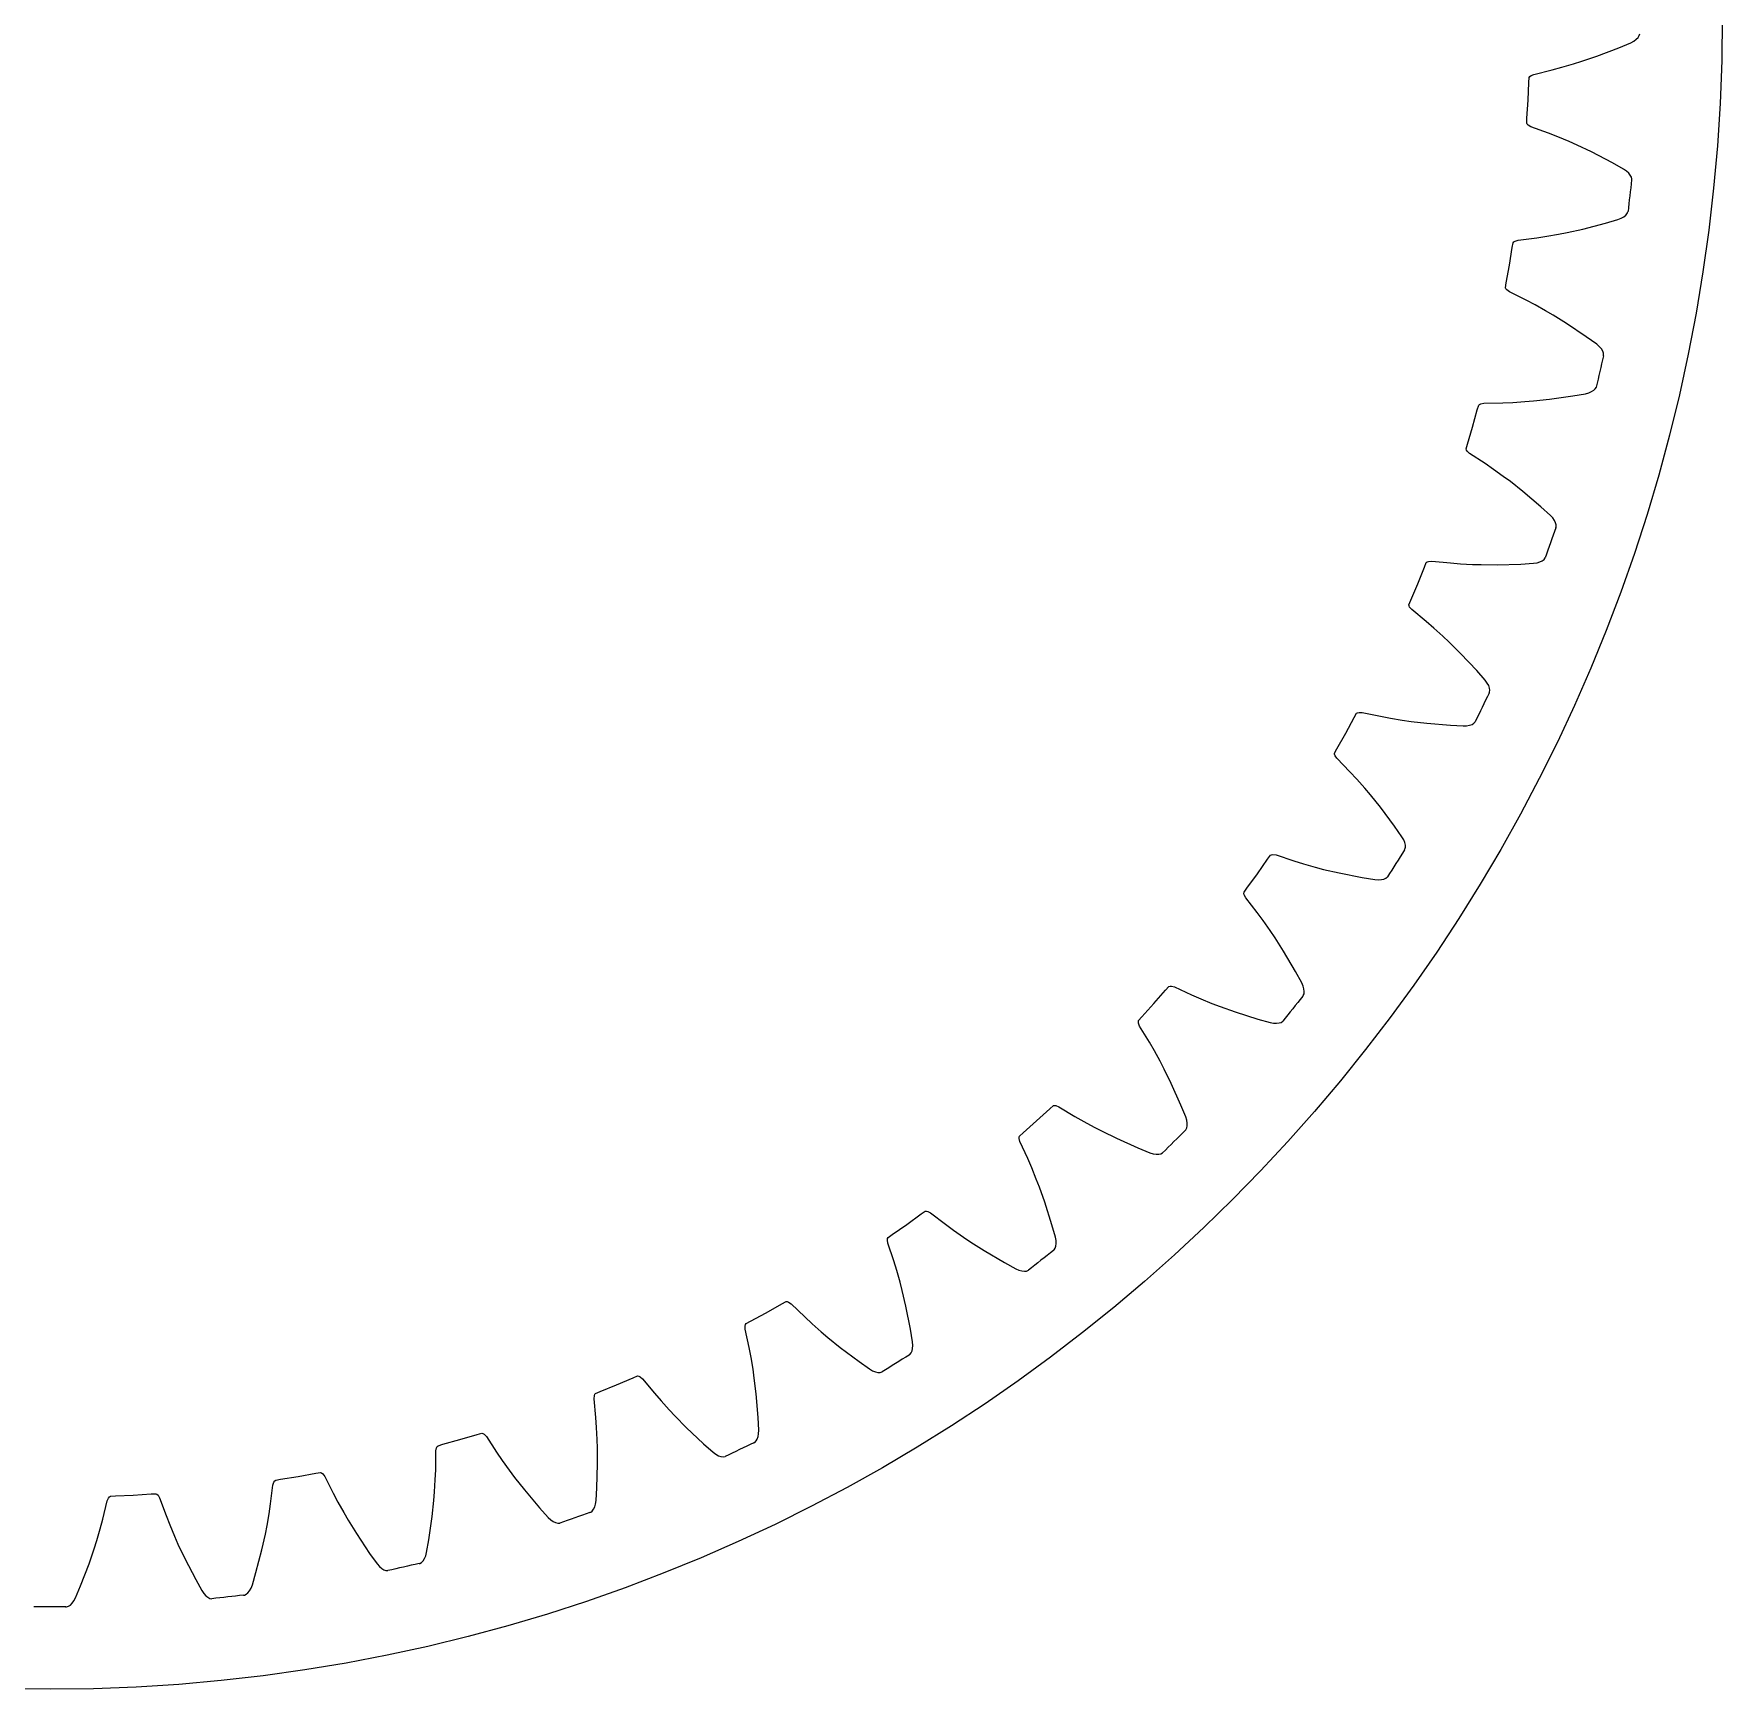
# Model space of a CAD drawing. Extents: x -30.5 to 30.5, y -30.5 to 30.5.
# Drawn here: x -0.3 to 30.5, y -30.5 to -0.3 of the extents above; entities that cross this region are included whole.
import ezdxf

# ---------------------------------------------------------------- set-up
doc = ezdxf.new("R2010")
doc.units = 0

msp = doc.modelspace()

# ---------------------------------------------------------------- linework, layer by layer
msp.add_circle((0, 0), 30.5)
msp.add_circle((0, 0), 30.5)
at = {"layer": 'layer0'}
for p, q in [((28.986, -0.334), (28.997, -0.3)), ((28.212, -0.708), (28.615, -0.554)), ((28.615, -0.554), (28.831, -0.463)), ((28.831, -0.463), (28.886, -0.432)), ((28.886, -0.432), (28.931, -0.401)), ((28.931, -0.401), (28.964, -0.368)), ((28.964, -0.368), (28.986, -0.334)), ((27.396, -0.96), (27.574, -0.912)), ((27.574, -0.912), (27.784, -0.85)), ((27.784, -0.85), (27.938, -0.802)), ((27.938, -0.802), (28.212, -0.708)), ((26.957, -1.514), (26.972, -1.189)), ((26.972, -1.189), (26.979, -1.099)), ((26.979, -1.099), (26.99, -1.082)), ((26.99, -1.082), (27.012, -1.064)), ((27.012, -1.064), (27.064, -1.041)), ((27.064, -1.041), (27.396, -0.96)), ((26.936, -1.839), (26.957, -1.514)), ((26.957, -1.514), (26.957, -1.514)), ((26.933, -1.929), (26.936, -1.839)), ((26.942, -1.947), (26.933, -1.929)), ((26.961, -1.967), (26.942, -1.947)), ((27.01, -1.996), (26.961, -1.967)), ((27.331, -2.114), (27.01, -1.996)), ((27.503, -2.181), (27.331, -2.114)), ((27.705, -2.266), (27.503, -2.181)), ((27.852, -2.331), (27.705, -2.266)), ((28.114, -2.455), (27.852, -2.331)), ((28.497, -2.654), (28.114, -2.455)), ((28.701, -2.768), (28.497, -2.654)), ((28.753, -2.805), (28.701, -2.768)), ((28.794, -2.841), (28.753, -2.805)), ((28.823, -2.878), (28.794, -2.841)), ((28.842, -2.914), (28.823, -2.878)), ((28.849, -2.949), (28.842, -2.914)), ((28.848, -2.966), (28.849, -2.949)), ((28.373, -3.754), (28.598, -3.688)), ((28.598, -3.688), (28.656, -3.664)), ((28.656, -3.664), (28.704, -3.637)), ((28.704, -3.637), (28.741, -3.608)), ((28.741, -3.608), (28.767, -3.577)), ((28.767, -3.577), (28.781, -3.545)), ((27.116, -4.021), (27.298, -3.993)), ((27.298, -3.993), (27.514, -3.956)), ((27.514, -3.956), (27.672, -3.925)), ((27.672, -3.925), (27.955, -3.862)), ((27.955, -3.862), (28.373, -3.754)), ((26.618, -4.523), (26.67, -4.201)), ((26.67, -4.201), (26.687, -4.113)), ((26.687, -4.113), (26.699, -4.097)), ((26.699, -4.097), (26.723, -4.082)), ((26.723, -4.082), (26.777, -4.064)), ((26.777, -4.064), (27.116, -4.021)), ((26.561, -4.843), (26.618, -4.523)), ((26.618, -4.523), (26.618, -4.523)), ((26.547, -4.932), (26.561, -4.843)), ((26.554, -4.951), (26.547, -4.932)), ((26.571, -4.973), (26.554, -4.951)), ((26.617, -5.008), (26.571, -4.973)), ((26.922, -5.161), (26.617, -5.008)), ((27.086, -5.247), (26.922, -5.161)), ((27.277, -5.354), (27.086, -5.247)), ((27.416, -5.435), (27.277, -5.354)), ((27.662, -5.587), (27.416, -5.435)), ((28.021, -5.827), (27.662, -5.587)), ((28.211, -5.964), (28.021, -5.827)), ((28.258, -6.006), (28.211, -5.964)), ((28.295, -6.047), (28.258, -6.006)), ((28.32, -6.087), (28.295, -6.047)), ((28.334, -6.125), (28.32, -6.087)), ((28.337, -6.16), (28.334, -6.125)), ((28.334, -6.177), (28.337, -6.16)), ((28.156, -6.804), (28.185, -6.776)), ((28.185, -6.776), (28.204, -6.745)), ((26.032, -7.161), (26.058, -7.075)), ((26.058, -7.075), (26.073, -7.061)), ((26.073, -7.061), (26.097, -7.048)), ((26.097, -7.048), (26.153, -7.037)), ((26.153, -7.037), (26.495, -7.032)), ((26.495, -7.032), (26.68, -7.025)), ((26.68, -7.025), (26.898, -7.011)), ((26.898, -7.011), (27.059, -6.999)), ((27.059, -6.999), (27.347, -6.968)), ((27.347, -6.968), (27.774, -6.907)), ((27.774, -6.907), (28.005, -6.867)), ((28.005, -6.867), (28.066, -6.849)), ((28.066, -6.849), (28.116, -6.828)), ((28.116, -6.828), (28.156, -6.804)), ((25.945, -7.475), (26.032, -7.161)), ((25.852, -7.786), (25.945, -7.475)), ((25.945, -7.475), (25.945, -7.475)), ((25.828, -7.873), (25.852, -7.786)), ((25.833, -7.893), (25.828, -7.873)), ((25.847, -7.917), (25.833, -7.893)), ((25.889, -7.956), (25.847, -7.917)), ((26.175, -8.142), (25.889, -7.956)), ((26.328, -8.246), (26.175, -8.142)), ((26.506, -8.374), (26.328, -8.246)), ((26.635, -8.47), (26.506, -8.374)), ((26.863, -8.649), (26.635, -8.47)), ((27.192, -8.928), (26.863, -8.649)), ((27.366, -9.085), (27.192, -8.928)), ((27.408, -9.132), (27.366, -9.085)), ((27.44, -9.177), (27.408, -9.132)), ((27.46, -9.219), (27.44, -9.177)), ((27.47, -9.258), (27.46, -9.219)), ((27.465, -9.311), (27.469, -9.294)), ((27.469, -9.294), (27.47, -9.258)), ((24.945, -10.332), (25.066, -10.031)), ((25.066, -10.031), (25.102, -9.948)), ((25.102, -9.948), (25.118, -9.935)), ((25.118, -9.935), (25.144, -9.926)), ((25.144, -9.926), (25.201, -9.921)), ((25.201, -9.921), (25.541, -9.954)), ((25.541, -9.954), (25.725, -9.968)), ((25.725, -9.968), (25.944, -9.979)), ((25.944, -9.979), (26.105, -9.984)), ((26.105, -9.984), (26.395, -9.986)), ((26.395, -9.986), (26.826, -9.974)), ((26.826, -9.974), (27.06, -9.959)), ((27.06, -9.959), (27.123, -9.949)), ((27.123, -9.949), (27.175, -9.933)), ((27.175, -9.933), (27.217, -9.913)), ((27.217, -9.913), (27.249, -9.889)), ((27.249, -9.889), (27.271, -9.86)), ((24.817, -10.632), (24.945, -10.332)), ((24.945, -10.332), (24.945, -10.332)), ((24.784, -10.716), (24.817, -10.632)), ((24.787, -10.736), (24.784, -10.716)), ((24.798, -10.761), (24.787, -10.736)), ((24.835, -10.805), (24.798, -10.761)), ((25.099, -11.022), (24.835, -10.805)), ((25.239, -11.142), (25.099, -11.022)), ((25.401, -11.289), (25.239, -11.142)), ((25.519, -11.399), (25.401, -11.289)), ((25.725, -11.603), (25.519, -11.399)), ((26.021, -11.917), (25.725, -11.603)), ((26.176, -12.092), (26.021, -11.917)), ((26.213, -12.144), (26.176, -12.092)), ((26.24, -12.192), (26.213, -12.144)), ((26.255, -12.236), (26.24, -12.192)), ((26.249, -12.327), (26.256, -12.311)), ((26.261, -12.276), (26.255, -12.236)), ((26.256, -12.311), (26.261, -12.276)), ((23.631, -13.06), (23.786, -12.774)), ((23.786, -12.774), (23.831, -12.696)), ((23.831, -12.696), (23.848, -12.685)), ((23.848, -12.685), (23.875, -12.679)), ((23.875, -12.679), (23.932, -12.68)), ((23.932, -12.68), (24.266, -12.751)), ((24.266, -12.751), (24.448, -12.785)), ((24.448, -12.785), (24.664, -12.821)), ((24.664, -12.821), (24.823, -12.844)), ((24.823, -12.844), (25.111, -12.879)), ((25.111, -12.879), (25.541, -12.914)), ((25.541, -12.914), (25.775, -12.926)), ((25.775, -12.926), (25.838, -12.923)), ((25.838, -12.923), (25.892, -12.914)), ((25.892, -12.914), (25.936, -12.898)), ((25.936, -12.898), (25.971, -12.878)), ((25.971, -12.878), (25.996, -12.852)), ((23.471, -13.344), (23.631, -13.06)), ((23.631, -13.06), (23.631, -13.06)), ((23.429, -13.423), (23.471, -13.344)), ((23.429, -13.444), (23.429, -13.423)), ((23.438, -13.47), (23.429, -13.444)), ((23.469, -13.517), (23.438, -13.47)), ((23.707, -13.763), (23.469, -13.517)), ((23.833, -13.898), (23.707, -13.763)), ((23.978, -14.062), (23.833, -13.898)), ((24.082, -14.185), (23.978, -14.062)), ((24.264, -14.41), (24.082, -14.185)), ((24.524, -14.755), (24.264, -14.41)), ((24.658, -14.947), (24.524, -14.755)), ((24.689, -15.002), (24.658, -14.947)), ((24.71, -15.053), (24.689, -15.002)), ((24.72, -15.099), (24.71, -15.053)), ((22.02, -15.624), (22.206, -15.357)), ((22.206, -15.357), (22.259, -15.284)), ((22.259, -15.284), (22.278, -15.276)), ((22.278, -15.276), (22.305, -15.272)), ((22.305, -15.272), (22.362, -15.28)), ((22.362, -15.28), (22.686, -15.388)), ((22.686, -15.388), (22.862, -15.442)), ((24.704, -15.189), (24.712, -15.174)), ((24.712, -15.174), (24.721, -15.139)), ((24.721, -15.139), (24.72, -15.099)), ((21.829, -15.888), (22.02, -15.624)), ((22.02, -15.624), (22.02, -15.624)), ((22.862, -15.442), (23.073, -15.502)), ((23.073, -15.502), (23.229, -15.543)), ((23.229, -15.543), (23.511, -15.609)), ((23.511, -15.609), (23.934, -15.693)), ((23.934, -15.693), (24.165, -15.731)), ((24.329, -15.721), (24.366, -15.704)), ((24.366, -15.704), (24.393, -15.681)), ((21.776, -15.982), (21.778, -15.962)), ((21.782, -16.009), (21.776, -15.982)), ((21.778, -15.962), (21.829, -15.888)), ((21.808, -16.06), (21.782, -16.009)), ((24.165, -15.731), (24.229, -15.735)), ((24.229, -15.735), (24.283, -15.731)), ((24.283, -15.731), (24.329, -15.721)), ((22.017, -16.331), (21.808, -16.06)), ((22.127, -16.479), (22.017, -16.331)), ((22.253, -16.658), (22.127, -16.479)), ((22.343, -16.792), (22.253, -16.658)), ((22.498, -17.036), (22.343, -16.792)), ((22.717, -17.408), (22.498, -17.036)), ((22.829, -17.614), (22.717, -17.408)), ((20.132, -17.991), (20.347, -17.747)), ((20.347, -17.747), (20.408, -17.68)), ((20.408, -17.68), (20.427, -17.674)), ((20.427, -17.674), (20.455, -17.673)), ((20.455, -17.673), (20.51, -17.688)), ((20.51, -17.688), (20.82, -17.831)), ((20.82, -17.831), (20.99, -17.905)), ((22.854, -17.672), (22.829, -17.614)), ((22.848, -17.859), (22.858, -17.845)), ((22.869, -17.725), (22.854, -17.672)), ((22.858, -17.845), (22.871, -17.812)), ((22.874, -17.772), (22.869, -17.725)), ((22.871, -17.812), (22.874, -17.772)), ((19.913, -18.232), (20.132, -17.991)), ((20.132, -17.991), (20.132, -17.991)), ((20.99, -17.905), (21.192, -17.988)), ((21.192, -17.988), (21.343, -18.046)), ((21.343, -18.046), (21.615, -18.143)), ((21.615, -18.143), (22.027, -18.274)), ((19.85, -18.32), (19.854, -18.3)), ((19.853, -18.347), (19.85, -18.32)), ((19.873, -18.401), (19.853, -18.347)), ((19.854, -18.3), (19.913, -18.232)), ((20.05, -18.693), (19.873, -18.401)), ((22.027, -18.274), (22.252, -18.338)), ((22.252, -18.338), (22.315, -18.348)), ((22.315, -18.348), (22.369, -18.351)), ((22.369, -18.351), (22.416, -18.346)), ((22.416, -18.346), (22.454, -18.334)), ((22.454, -18.334), (22.484, -18.314)), ((20.143, -18.853), (20.05, -18.693)), ((20.247, -19.045), (20.143, -18.853)), ((20.322, -19.188), (20.247, -19.045)), ((20.45, -19.448), (20.322, -19.188)), ((20.625, -19.842), (20.45, -19.448)), ((17.991, -20.132), (18.232, -19.913)), ((18.232, -19.913), (18.3, -19.854)), ((18.3, -19.854), (18.32, -19.85)), ((18.32, -19.85), (18.347, -19.853)), ((18.347, -19.853), (18.401, -19.873)), ((18.401, -19.873), (18.693, -20.05)), ((20.714, -20.059), (20.625, -19.842)), ((17.747, -20.347), (17.991, -20.132)), ((17.991, -20.132), (17.991, -20.132)), ((18.693, -20.05), (18.853, -20.143)), ((18.853, -20.143), (19.045, -20.247)), ((19.045, -20.247), (19.188, -20.322)), ((19.188, -20.322), (19.448, -20.45)), ((20.705, -20.305), (20.716, -20.292)), ((20.732, -20.12), (20.714, -20.059)), ((20.716, -20.292), (20.733, -20.26)), ((20.74, -20.174), (20.732, -20.12)), ((20.733, -20.26), (20.741, -20.221)), ((20.741, -20.221), (20.74, -20.174)), ((17.673, -20.455), (17.674, -20.427)), ((17.688, -20.51), (17.673, -20.455)), ((17.674, -20.427), (17.68, -20.408)), ((17.68, -20.408), (17.747, -20.347)), ((17.831, -20.82), (17.688, -20.51)), ((19.448, -20.45), (19.842, -20.625)), ((19.842, -20.625), (20.059, -20.714)), ((17.905, -20.99), (17.831, -20.82)), ((20.059, -20.714), (20.12, -20.732)), ((20.12, -20.732), (20.174, -20.74)), ((20.174, -20.74), (20.221, -20.741)), ((20.221, -20.741), (20.26, -20.733)), ((20.26, -20.733), (20.292, -20.716)), ((17.988, -21.192), (17.905, -20.99)), ((18.046, -21.343), (17.988, -21.192)), ((18.143, -21.615), (18.046, -21.343)), ((15.624, -22.02), (15.888, -21.829)), ((15.888, -21.829), (15.962, -21.778)), ((15.962, -21.778), (15.982, -21.776)), ((15.982, -21.776), (16.009, -21.782)), ((16.009, -21.782), (16.06, -21.808)), ((16.06, -21.808), (16.331, -22.017)), ((18.274, -22.027), (18.143, -21.615)), ((15.357, -22.206), (15.624, -22.02)), ((15.624, -22.02), (15.624, -22.02)), ((16.331, -22.017), (16.479, -22.127)), ((16.479, -22.127), (16.658, -22.253)), ((18.338, -22.252), (18.274, -22.027)), ((15.272, -22.305), (15.276, -22.278)), ((15.28, -22.362), (15.272, -22.305)), ((15.276, -22.278), (15.284, -22.259)), ((15.388, -22.686), (15.28, -22.362)), ((15.284, -22.259), (15.357, -22.206)), ((16.658, -22.253), (16.792, -22.343)), ((16.792, -22.343), (17.036, -22.498)), ((18.314, -22.484), (18.334, -22.454)), ((18.334, -22.454), (18.346, -22.416)), ((18.348, -22.315), (18.338, -22.252)), ((18.346, -22.416), (18.351, -22.369)), ((18.351, -22.369), (18.348, -22.315)), ((15.442, -22.862), (15.388, -22.686)), ((17.036, -22.498), (17.408, -22.717)), ((17.408, -22.717), (17.614, -22.829)), ((18.301, -22.496), (18.314, -22.484)), ((15.502, -23.073), (15.442, -22.862)), ((15.543, -23.229), (15.502, -23.073)), ((17.614, -22.829), (17.672, -22.854)), ((17.672, -22.854), (17.725, -22.869)), ((17.725, -22.869), (17.772, -22.874)), ((17.772, -22.874), (17.812, -22.871)), ((17.812, -22.871), (17.845, -22.858)), ((15.609, -23.511), (15.543, -23.229)), ((12.774, -23.786), (13.06, -23.631)), ((13.06, -23.631), (13.344, -23.471)), ((13.06, -23.631), (13.06, -23.631)), ((13.344, -23.471), (13.423, -23.429)), ((13.423, -23.429), (13.444, -23.429)), ((13.444, -23.429), (13.47, -23.438)), ((13.47, -23.438), (13.517, -23.469)), ((13.517, -23.469), (13.763, -23.707)), ((13.763, -23.707), (13.898, -23.833)), ((15.693, -23.934), (15.609, -23.511)), ((12.679, -23.875), (12.685, -23.848)), ((12.68, -23.932), (12.679, -23.875)), ((12.751, -24.266), (12.68, -23.932)), ((12.685, -23.848), (12.696, -23.831)), ((12.696, -23.831), (12.774, -23.786)), ((13.898, -23.833), (14.062, -23.978)), ((14.062, -23.978), (14.185, -24.082)), ((15.731, -24.165), (15.693, -23.934)), ((12.785, -24.448), (12.751, -24.266)), ((14.185, -24.082), (14.41, -24.264)), ((14.41, -24.264), (14.755, -24.524)), ((15.704, -24.366), (15.721, -24.329)), ((15.721, -24.329), (15.731, -24.283)), ((15.735, -24.229), (15.731, -24.165)), ((15.731, -24.283), (15.735, -24.229)), ((12.821, -24.664), (12.785, -24.448)), ((14.755, -24.524), (14.947, -24.658)), ((15.667, -24.404), (15.681, -24.393)), ((15.681, -24.393), (15.704, -24.366)), ((10.031, -25.066), (10.332, -24.945)), ((10.332, -24.945), (10.632, -24.817)), ((10.332, -24.945), (10.332, -24.945)), ((10.632, -24.817), (10.716, -24.784)), ((10.716, -24.784), (10.736, -24.787)), ((10.736, -24.787), (10.761, -24.798)), ((10.761, -24.798), (10.805, -24.835)), ((10.805, -24.835), (11.022, -25.099)), ((12.844, -24.823), (12.821, -24.664)), ((12.879, -25.111), (12.844, -24.823)), ((14.947, -24.658), (15.002, -24.689)), ((15.002, -24.689), (15.053, -24.71)), ((15.053, -24.71), (15.099, -24.72)), ((15.099, -24.72), (15.139, -24.721)), ((15.139, -24.721), (15.174, -24.712)), ((9.921, -25.201), (9.926, -25.144)), ((9.954, -25.541), (9.921, -25.201)), ((9.926, -25.144), (9.935, -25.118)), ((9.935, -25.118), (9.948, -25.102)), ((9.948, -25.102), (10.031, -25.066)), ((11.022, -25.099), (11.142, -25.239)), ((11.142, -25.239), (11.289, -25.401)), ((12.914, -25.541), (12.879, -25.111)), ((9.968, -25.725), (9.954, -25.541)), ((11.289, -25.401), (11.399, -25.519)), ((11.399, -25.519), (11.603, -25.725)), ((12.926, -25.775), (12.914, -25.541)), ((7.475, -25.945), (7.786, -25.852)), ((7.786, -25.852), (7.873, -25.828)), ((7.873, -25.828), (7.893, -25.833)), ((7.893, -25.833), (7.917, -25.847)), ((7.917, -25.847), (7.956, -25.889)), ((9.979, -25.944), (9.968, -25.725)), ((11.603, -25.725), (11.917, -26.021)), ((12.914, -25.892), (12.923, -25.838)), ((12.923, -25.838), (12.926, -25.775)), ((7.032, -26.495), (7.037, -26.153)), ((7.037, -26.153), (7.048, -26.097)), ((7.048, -26.097), (7.061, -26.073)), ((7.061, -26.073), (7.075, -26.058)), ((7.075, -26.058), (7.161, -26.032)), ((7.161, -26.032), (7.475, -25.945)), ((7.475, -25.945), (7.475, -25.945)), ((7.956, -25.889), (8.142, -26.175)), ((8.142, -26.175), (8.246, -26.328)), ((9.984, -26.105), (9.979, -25.944)), ((9.986, -26.395), (9.984, -26.105)), ((11.917, -26.021), (12.092, -26.176)), ((12.092, -26.176), (12.144, -26.213)), ((12.837, -26.004), (12.852, -25.996)), ((12.852, -25.996), (12.878, -25.971)), ((12.878, -25.971), (12.898, -25.936)), ((12.898, -25.936), (12.914, -25.892)), ((8.246, -26.328), (8.374, -26.506)), ((9.974, -26.826), (9.986, -26.395)), ((12.144, -26.213), (12.192, -26.24)), ((12.192, -26.24), (12.236, -26.255)), ((12.236, -26.255), (12.276, -26.261)), ((12.276, -26.261), (12.311, -26.256)), ((4.021, -27.116), (4.064, -26.777)), ((4.064, -26.777), (4.082, -26.723)), ((4.082, -26.723), (4.097, -26.699)), ((4.097, -26.699), (4.113, -26.687)), ((4.113, -26.687), (4.201, -26.67)), ((4.201, -26.67), (4.523, -26.618)), ((4.523, -26.618), (4.843, -26.561)), ((4.523, -26.618), (4.523, -26.618)), ((4.843, -26.561), (4.932, -26.547)), ((4.932, -26.547), (4.951, -26.554)), ((4.951, -26.554), (4.973, -26.571)), ((4.973, -26.571), (5.008, -26.617)), ((5.008, -26.617), (5.161, -26.922)), ((7.011, -26.898), (7.025, -26.68)), ((7.025, -26.68), (7.032, -26.495)), ((8.374, -26.506), (8.47, -26.635)), ((8.47, -26.635), (8.649, -26.863)), ((0.96, -27.396), (1.041, -27.064)), ((1.041, -27.064), (1.064, -27.012)), ((1.064, -27.012), (1.082, -26.99)), ((1.082, -26.99), (1.099, -26.979)), ((1.099, -26.979), (1.189, -26.972)), ((1.189, -26.972), (1.514, -26.957)), ((1.514, -26.957), (1.839, -26.936)), ((1.514, -26.957), (1.514, -26.957)), ((1.839, -26.936), (1.929, -26.933)), ((1.929, -26.933), (1.947, -26.942)), ((1.947, -26.942), (1.967, -26.961)), ((1.967, -26.961), (1.996, -27.01)), ((1.996, -27.01), (2.114, -27.331)), ((5.161, -26.922), (5.247, -27.086)), ((5.247, -27.086), (5.354, -27.277)), ((6.968, -27.347), (6.999, -27.059)), ((6.999, -27.059), (7.011, -26.898)), ((8.649, -26.863), (8.928, -27.192)), ((9.949, -27.123), (9.959, -27.06)), ((9.959, -27.06), (9.974, -26.826)), ((0.912, -27.574), (0.96, -27.396)), ((2.114, -27.331), (2.181, -27.503)), ((3.956, -27.514), (3.993, -27.298)), ((3.993, -27.298), (4.021, -27.116)), ((5.354, -27.277), (5.435, -27.416)), ((6.907, -27.774), (6.968, -27.347)), ((8.928, -27.192), (9.085, -27.366)), ((9.085, -27.366), (9.132, -27.408)), ((9.132, -27.408), (9.177, -27.44)), ((9.844, -27.278), (9.86, -27.271)), ((9.86, -27.271), (9.889, -27.249)), ((9.889, -27.249), (9.913, -27.217)), ((9.913, -27.217), (9.933, -27.175)), ((9.933, -27.175), (9.949, -27.123)), ((0.85, -27.784), (0.912, -27.574)), ((2.181, -27.503), (2.266, -27.705)), ((2.266, -27.705), (2.331, -27.852)), ((3.862, -27.955), (3.925, -27.672)), ((3.925, -27.672), (3.956, -27.514)), ((5.435, -27.416), (5.587, -27.662)), ((5.587, -27.662), (5.827, -28.021)), ((9.177, -27.44), (9.219, -27.46)), ((9.219, -27.46), (9.258, -27.47)), ((9.258, -27.47), (9.294, -27.469)), ((0.708, -28.212), (0.802, -27.938)), ((0.802, -27.938), (0.85, -27.784)), ((2.331, -27.852), (2.455, -28.114)), ((3.754, -28.373), (3.862, -27.955)), ((5.827, -28.021), (5.964, -28.211)), ((6.849, -28.066), (6.867, -28.005)), ((6.867, -28.005), (6.907, -27.774)), ((0.554, -28.615), (0.708, -28.212)), ((2.455, -28.114), (2.654, -28.497)), ((5.964, -28.211), (6.006, -28.258)), ((6.006, -28.258), (6.047, -28.295)), ((6.047, -28.295), (6.087, -28.32)), ((6.087, -28.32), (6.125, -28.334)), ((6.125, -28.334), (6.16, -28.337)), ((6.728, -28.209), (6.745, -28.204)), ((6.745, -28.204), (6.776, -28.185)), ((6.776, -28.185), (6.804, -28.156)), ((6.804, -28.156), (6.828, -28.116)), ((6.828, -28.116), (6.849, -28.066)), ((0.463, -28.831), (0.554, -28.615)), ((2.654, -28.497), (2.768, -28.701)), ((3.664, -28.656), (3.688, -28.598)), ((3.688, -28.598), (3.754, -28.373)), ((0.368, -28.964), (0.401, -28.931)), ((0.401, -28.931), (0.432, -28.886)), ((0.432, -28.886), (0.463, -28.831)), ((2.768, -28.701), (2.805, -28.753)), ((2.805, -28.753), (2.841, -28.794)), ((2.841, -28.794), (2.878, -28.823)), ((2.878, -28.823), (2.914, -28.842)), ((2.914, -28.842), (2.949, -28.849)), ((3.528, -28.785), (3.545, -28.781)), ((3.545, -28.781), (3.577, -28.767)), ((3.577, -28.767), (3.608, -28.741)), ((3.608, -28.741), (3.637, -28.704)), ((3.637, -28.704), (3.664, -28.656)), ((0.282, -28.999), (0.3, -28.997)), ((0.3, -28.997), (0.334, -28.986)), ((0.334, -28.986), (0.368, -28.964))]:
    msp.add_line(p, q, dxfattribs=at)
for centre, start, end in [((59.114, -6.735), 172.9015, 173.9953), ((57.988, -13.311), 166.473, 167.5667), ((56.133, -19.72), 160.0444, 161.1382), ((53.572, -25.881), 153.6158, 154.7096), ((50.338, -31.717), 147.1873, 148.281), ((46.47, -37.153), 140.7587, 141.8524), ((42.018, -42.123), 134.3301, 135.4239), ((37.038, -46.562), 127.9015, 128.9953), ((31.591, -50.417), 121.473, 122.5667), ((25.748, -53.637), 115.0444, 116.1382), ((19.581, -56.182), 108.6158, 109.7096), ((13.167, -58.021), 102.1873, 103.281), ((6.588, -59.131), 95.7587, 96.8524), ((-0.074, -59.496), 89.3301, 90.4239)]:
    msp.add_arc(centre, 30.5, start, end, dxfattribs=at)
at = {"layer": 'layer1'}
for p, q in [((28.986, -0.334), (28.997, -0.3)), ((28.212, -0.708), (28.615, -0.554)), ((28.615, -0.554), (28.831, -0.463)), ((28.831, -0.463), (28.886, -0.432)), ((28.886, -0.432), (28.931, -0.401)), ((28.931, -0.401), (28.964, -0.368)), ((28.964, -0.368), (28.986, -0.334)), ((27.396, -0.96), (27.574, -0.912)), ((27.574, -0.912), (27.784, -0.85)), ((27.784, -0.85), (27.938, -0.802)), ((27.938, -0.802), (28.212, -0.708)), ((26.957, -1.514), (26.972, -1.189)), ((26.972, -1.189), (26.979, -1.099)), ((26.979, -1.099), (26.99, -1.082)), ((26.99, -1.082), (27.012, -1.064)), ((27.012, -1.064), (27.064, -1.041)), ((27.064, -1.041), (27.396, -0.96)), ((26.936, -1.839), (26.957, -1.514)), ((26.957, -1.514), (26.957, -1.514)), ((26.933, -1.929), (26.936, -1.839)), ((26.942, -1.947), (26.933, -1.929)), ((26.961, -1.967), (26.942, -1.947)), ((27.01, -1.996), (26.961, -1.967)), ((27.331, -2.114), (27.01, -1.996)), ((27.503, -2.181), (27.331, -2.114)), ((27.705, -2.266), (27.503, -2.181)), ((27.852, -2.331), (27.705, -2.266)), ((28.114, -2.455), (27.852, -2.331)), ((28.497, -2.654), (28.114, -2.455)), ((28.701, -2.768), (28.497, -2.654)), ((28.753, -2.805), (28.701, -2.768)), ((28.794, -2.841), (28.753, -2.805)), ((28.823, -2.878), (28.794, -2.841)), ((28.842, -2.914), (28.823, -2.878)), ((28.849, -2.949), (28.842, -2.914)), ((28.848, -2.966), (28.849, -2.949)), ((28.373, -3.754), (28.598, -3.688)), ((28.598, -3.688), (28.656, -3.664)), ((28.656, -3.664), (28.704, -3.637)), ((28.704, -3.637), (28.741, -3.608)), ((28.741, -3.608), (28.767, -3.577)), ((28.767, -3.577), (28.781, -3.545)), ((27.116, -4.021), (27.298, -3.993)), ((27.298, -3.993), (27.514, -3.956)), ((27.514, -3.956), (27.672, -3.925)), ((27.672, -3.925), (27.955, -3.862)), ((27.955, -3.862), (28.373, -3.754)), ((26.618, -4.523), (26.67, -4.201)), ((26.67, -4.201), (26.687, -4.113)), ((26.687, -4.113), (26.699, -4.097)), ((26.699, -4.097), (26.723, -4.082)), ((26.723, -4.082), (26.777, -4.064)), ((26.777, -4.064), (27.116, -4.021)), ((26.561, -4.843), (26.618, -4.523)), ((26.618, -4.523), (26.618, -4.523)), ((26.547, -4.932), (26.561, -4.843)), ((26.554, -4.951), (26.547, -4.932)), ((26.571, -4.973), (26.554, -4.951)), ((26.617, -5.008), (26.571, -4.973)), ((26.922, -5.161), (26.617, -5.008)), ((27.086, -5.247), (26.922, -5.161)), ((27.277, -5.354), (27.086, -5.247)), ((27.416, -5.435), (27.277, -5.354)), ((27.662, -5.587), (27.416, -5.435)), ((28.021, -5.827), (27.662, -5.587)), ((28.211, -5.964), (28.021, -5.827)), ((28.258, -6.006), (28.211, -5.964)), ((28.295, -6.047), (28.258, -6.006)), ((28.32, -6.087), (28.295, -6.047)), ((28.334, -6.125), (28.32, -6.087)), ((28.337, -6.16), (28.334, -6.125)), ((28.334, -6.177), (28.337, -6.16)), ((28.156, -6.804), (28.185, -6.776)), ((28.185, -6.776), (28.204, -6.745)), ((26.032, -7.161), (26.058, -7.075)), ((26.058, -7.075), (26.073, -7.061)), ((26.073, -7.061), (26.097, -7.048)), ((26.097, -7.048), (26.153, -7.037)), ((26.153, -7.037), (26.495, -7.032)), ((26.495, -7.032), (26.68, -7.025)), ((26.68, -7.025), (26.898, -7.011)), ((26.898, -7.011), (27.059, -6.999)), ((27.059, -6.999), (27.347, -6.968)), ((27.347, -6.968), (27.774, -6.907)), ((27.774, -6.907), (28.005, -6.867)), ((28.005, -6.867), (28.066, -6.849)), ((28.066, -6.849), (28.116, -6.828)), ((28.116, -6.828), (28.156, -6.804)), ((25.945, -7.475), (26.032, -7.161)), ((25.852, -7.786), (25.945, -7.475)), ((25.945, -7.475), (25.945, -7.475)), ((25.828, -7.873), (25.852, -7.786)), ((25.833, -7.893), (25.828, -7.873)), ((25.847, -7.917), (25.833, -7.893)), ((25.889, -7.956), (25.847, -7.917)), ((26.175, -8.142), (25.889, -7.956)), ((26.328, -8.246), (26.175, -8.142)), ((26.506, -8.374), (26.328, -8.246)), ((26.635, -8.47), (26.506, -8.374)), ((26.863, -8.649), (26.635, -8.47)), ((27.192, -8.928), (26.863, -8.649)), ((27.366, -9.085), (27.192, -8.928)), ((27.408, -9.132), (27.366, -9.085)), ((27.44, -9.177), (27.408, -9.132)), ((27.46, -9.219), (27.44, -9.177)), ((27.47, -9.258), (27.46, -9.219)), ((27.465, -9.311), (27.469, -9.294)), ((27.469, -9.294), (27.47, -9.258)), ((24.945, -10.332), (25.066, -10.031)), ((25.066, -10.031), (25.102, -9.948)), ((25.102, -9.948), (25.118, -9.935)), ((25.118, -9.935), (25.144, -9.926)), ((25.144, -9.926), (25.201, -9.921)), ((25.201, -9.921), (25.541, -9.954)), ((25.541, -9.954), (25.725, -9.968)), ((25.725, -9.968), (25.944, -9.979)), ((25.944, -9.979), (26.105, -9.984)), ((26.105, -9.984), (26.395, -9.986)), ((26.395, -9.986), (26.826, -9.974)), ((26.826, -9.974), (27.06, -9.959)), ((27.06, -9.959), (27.123, -9.949)), ((27.123, -9.949), (27.175, -9.933)), ((27.175, -9.933), (27.217, -9.913)), ((27.217, -9.913), (27.249, -9.889)), ((27.249, -9.889), (27.271, -9.86)), ((24.817, -10.632), (24.945, -10.332)), ((24.945, -10.332), (24.945, -10.332)), ((24.784, -10.716), (24.817, -10.632)), ((24.787, -10.736), (24.784, -10.716)), ((24.798, -10.761), (24.787, -10.736)), ((24.835, -10.805), (24.798, -10.761)), ((25.099, -11.022), (24.835, -10.805)), ((25.239, -11.142), (25.099, -11.022)), ((25.401, -11.289), (25.239, -11.142)), ((25.519, -11.399), (25.401, -11.289)), ((25.725, -11.603), (25.519, -11.399)), ((26.021, -11.917), (25.725, -11.603)), ((26.176, -12.092), (26.021, -11.917)), ((26.213, -12.144), (26.176, -12.092)), ((26.24, -12.192), (26.213, -12.144)), ((26.255, -12.236), (26.24, -12.192)), ((26.249, -12.327), (26.256, -12.311)), ((26.261, -12.276), (26.255, -12.236)), ((26.256, -12.311), (26.261, -12.276)), ((23.631, -13.06), (23.786, -12.774)), ((23.786, -12.774), (23.831, -12.696)), ((23.831, -12.696), (23.848, -12.685)), ((23.848, -12.685), (23.875, -12.679)), ((23.875, -12.679), (23.932, -12.68)), ((23.932, -12.68), (24.266, -12.751)), ((24.266, -12.751), (24.448, -12.785)), ((24.448, -12.785), (24.664, -12.821)), ((24.664, -12.821), (24.823, -12.844)), ((24.823, -12.844), (25.111, -12.879)), ((25.111, -12.879), (25.541, -12.914)), ((25.541, -12.914), (25.775, -12.926)), ((25.775, -12.926), (25.838, -12.923)), ((25.838, -12.923), (25.892, -12.914)), ((25.892, -12.914), (25.936, -12.898)), ((25.936, -12.898), (25.971, -12.878)), ((25.971, -12.878), (25.996, -12.852)), ((23.471, -13.344), (23.631, -13.06)), ((23.631, -13.06), (23.631, -13.06)), ((23.429, -13.423), (23.471, -13.344)), ((23.429, -13.444), (23.429, -13.423)), ((23.438, -13.47), (23.429, -13.444)), ((23.469, -13.517), (23.438, -13.47)), ((23.707, -13.763), (23.469, -13.517)), ((23.833, -13.898), (23.707, -13.763)), ((23.978, -14.062), (23.833, -13.898)), ((24.082, -14.185), (23.978, -14.062)), ((24.264, -14.41), (24.082, -14.185)), ((24.524, -14.755), (24.264, -14.41)), ((24.658, -14.947), (24.524, -14.755)), ((24.689, -15.002), (24.658, -14.947)), ((24.71, -15.053), (24.689, -15.002)), ((24.72, -15.099), (24.71, -15.053)), ((22.02, -15.624), (22.206, -15.357)), ((22.206, -15.357), (22.259, -15.284)), ((22.259, -15.284), (22.278, -15.276)), ((22.278, -15.276), (22.305, -15.272)), ((22.305, -15.272), (22.362, -15.28)), ((22.362, -15.28), (22.686, -15.388)), ((22.686, -15.388), (22.862, -15.442)), ((24.704, -15.189), (24.712, -15.174)), ((24.712, -15.174), (24.721, -15.139)), ((24.721, -15.139), (24.72, -15.099)), ((21.829, -15.888), (22.02, -15.624)), ((22.02, -15.624), (22.02, -15.624)), ((22.862, -15.442), (23.073, -15.502)), ((23.073, -15.502), (23.229, -15.543)), ((23.229, -15.543), (23.511, -15.609)), ((23.511, -15.609), (23.934, -15.693)), ((23.934, -15.693), (24.165, -15.731)), ((24.329, -15.721), (24.366, -15.704)), ((24.366, -15.704), (24.393, -15.681)), ((21.776, -15.982), (21.778, -15.962)), ((21.782, -16.009), (21.776, -15.982)), ((21.778, -15.962), (21.829, -15.888)), ((21.808, -16.06), (21.782, -16.009)), ((24.165, -15.731), (24.229, -15.735)), ((24.229, -15.735), (24.283, -15.731)), ((24.283, -15.731), (24.329, -15.721)), ((22.017, -16.331), (21.808, -16.06)), ((22.127, -16.479), (22.017, -16.331)), ((22.253, -16.658), (22.127, -16.479)), ((22.343, -16.792), (22.253, -16.658)), ((22.498, -17.036), (22.343, -16.792)), ((22.717, -17.408), (22.498, -17.036)), ((22.829, -17.614), (22.717, -17.408)), ((20.132, -17.991), (20.347, -17.747)), ((20.347, -17.747), (20.408, -17.68)), ((20.408, -17.68), (20.427, -17.674)), ((20.427, -17.674), (20.455, -17.673)), ((20.455, -17.673), (20.51, -17.688)), ((20.51, -17.688), (20.82, -17.831)), ((20.82, -17.831), (20.99, -17.905)), ((22.854, -17.672), (22.829, -17.614)), ((22.848, -17.859), (22.858, -17.845)), ((22.869, -17.725), (22.854, -17.672)), ((22.858, -17.845), (22.871, -17.812)), ((22.874, -17.772), (22.869, -17.725)), ((22.871, -17.812), (22.874, -17.772)), ((19.913, -18.232), (20.132, -17.991)), ((20.132, -17.991), (20.132, -17.991)), ((20.99, -17.905), (21.192, -17.988)), ((21.192, -17.988), (21.343, -18.046)), ((21.343, -18.046), (21.615, -18.143)), ((21.615, -18.143), (22.027, -18.274)), ((19.85, -18.32), (19.854, -18.3)), ((19.853, -18.347), (19.85, -18.32)), ((19.873, -18.401), (19.853, -18.347)), ((19.854, -18.3), (19.913, -18.232)), ((20.05, -18.693), (19.873, -18.401)), ((22.027, -18.274), (22.252, -18.338)), ((22.252, -18.338), (22.315, -18.348)), ((22.315, -18.348), (22.369, -18.351)), ((22.369, -18.351), (22.416, -18.346)), ((22.416, -18.346), (22.454, -18.334)), ((22.454, -18.334), (22.484, -18.314)), ((20.143, -18.853), (20.05, -18.693)), ((20.247, -19.045), (20.143, -18.853)), ((20.322, -19.188), (20.247, -19.045)), ((20.45, -19.448), (20.322, -19.188)), ((20.625, -19.842), (20.45, -19.448)), ((17.991, -20.132), (18.232, -19.913)), ((18.232, -19.913), (18.3, -19.854)), ((18.3, -19.854), (18.32, -19.85)), ((18.32, -19.85), (18.347, -19.853)), ((18.347, -19.853), (18.401, -19.873)), ((18.401, -19.873), (18.693, -20.05)), ((20.714, -20.059), (20.625, -19.842)), ((17.747, -20.347), (17.991, -20.132)), ((17.991, -20.132), (17.991, -20.132)), ((18.693, -20.05), (18.853, -20.143)), ((18.853, -20.143), (19.045, -20.247)), ((19.045, -20.247), (19.188, -20.322)), ((19.188, -20.322), (19.448, -20.45)), ((20.705, -20.305), (20.716, -20.292)), ((20.732, -20.12), (20.714, -20.059)), ((20.716, -20.292), (20.733, -20.26)), ((20.74, -20.174), (20.732, -20.12)), ((20.733, -20.26), (20.741, -20.221)), ((20.741, -20.221), (20.74, -20.174)), ((17.673, -20.455), (17.674, -20.427)), ((17.688, -20.51), (17.673, -20.455)), ((17.674, -20.427), (17.68, -20.408)), ((17.68, -20.408), (17.747, -20.347)), ((17.831, -20.82), (17.688, -20.51)), ((19.448, -20.45), (19.842, -20.625)), ((19.842, -20.625), (20.059, -20.714)), ((17.905, -20.99), (17.831, -20.82)), ((20.059, -20.714), (20.12, -20.732)), ((20.12, -20.732), (20.174, -20.74)), ((20.174, -20.74), (20.221, -20.741)), ((20.221, -20.741), (20.26, -20.733)), ((20.26, -20.733), (20.292, -20.716)), ((17.988, -21.192), (17.905, -20.99)), ((18.046, -21.343), (17.988, -21.192)), ((18.143, -21.615), (18.046, -21.343)), ((15.624, -22.02), (15.888, -21.829)), ((15.888, -21.829), (15.962, -21.778)), ((15.962, -21.778), (15.982, -21.776)), ((15.982, -21.776), (16.009, -21.782)), ((16.009, -21.782), (16.06, -21.808)), ((16.06, -21.808), (16.331, -22.017)), ((18.274, -22.027), (18.143, -21.615)), ((15.357, -22.206), (15.624, -22.02)), ((15.624, -22.02), (15.624, -22.02)), ((16.331, -22.017), (16.479, -22.127)), ((16.479, -22.127), (16.658, -22.253)), ((18.338, -22.252), (18.274, -22.027)), ((15.272, -22.305), (15.276, -22.278)), ((15.28, -22.362), (15.272, -22.305)), ((15.276, -22.278), (15.284, -22.259)), ((15.388, -22.686), (15.28, -22.362)), ((15.284, -22.259), (15.357, -22.206)), ((16.658, -22.253), (16.792, -22.343)), ((16.792, -22.343), (17.036, -22.498)), ((18.314, -22.484), (18.334, -22.454)), ((18.334, -22.454), (18.346, -22.416)), ((18.348, -22.315), (18.338, -22.252)), ((18.346, -22.416), (18.351, -22.369)), ((18.351, -22.369), (18.348, -22.315)), ((15.442, -22.862), (15.388, -22.686)), ((17.036, -22.498), (17.408, -22.717)), ((17.408, -22.717), (17.614, -22.829)), ((18.301, -22.496), (18.314, -22.484)), ((15.502, -23.073), (15.442, -22.862)), ((15.543, -23.229), (15.502, -23.073)), ((17.614, -22.829), (17.672, -22.854)), ((17.672, -22.854), (17.725, -22.869)), ((17.725, -22.869), (17.772, -22.874)), ((17.772, -22.874), (17.812, -22.871)), ((17.812, -22.871), (17.845, -22.858)), ((15.609, -23.511), (15.543, -23.229)), ((12.774, -23.786), (13.06, -23.631)), ((13.06, -23.631), (13.344, -23.471)), ((13.06, -23.631), (13.06, -23.631)), ((13.344, -23.471), (13.423, -23.429)), ((13.423, -23.429), (13.444, -23.429)), ((13.444, -23.429), (13.47, -23.438)), ((13.47, -23.438), (13.517, -23.469)), ((13.517, -23.469), (13.763, -23.707)), ((13.763, -23.707), (13.898, -23.833)), ((15.693, -23.934), (15.609, -23.511)), ((12.679, -23.875), (12.685, -23.848)), ((12.68, -23.932), (12.679, -23.875)), ((12.751, -24.266), (12.68, -23.932)), ((12.685, -23.848), (12.696, -23.831)), ((12.696, -23.831), (12.774, -23.786)), ((13.898, -23.833), (14.062, -23.978)), ((14.062, -23.978), (14.185, -24.082)), ((15.731, -24.165), (15.693, -23.934)), ((12.785, -24.448), (12.751, -24.266)), ((14.185, -24.082), (14.41, -24.264)), ((14.41, -24.264), (14.755, -24.524)), ((15.704, -24.366), (15.721, -24.329)), ((15.721, -24.329), (15.731, -24.283)), ((15.735, -24.229), (15.731, -24.165)), ((15.731, -24.283), (15.735, -24.229)), ((12.821, -24.664), (12.785, -24.448)), ((14.755, -24.524), (14.947, -24.658)), ((15.667, -24.404), (15.681, -24.393)), ((15.681, -24.393), (15.704, -24.366)), ((10.031, -25.066), (10.332, -24.945)), ((10.332, -24.945), (10.632, -24.817)), ((10.332, -24.945), (10.332, -24.945)), ((10.632, -24.817), (10.716, -24.784)), ((10.716, -24.784), (10.736, -24.787)), ((10.736, -24.787), (10.761, -24.798)), ((10.761, -24.798), (10.805, -24.835)), ((10.805, -24.835), (11.022, -25.099)), ((12.844, -24.823), (12.821, -24.664)), ((12.879, -25.111), (12.844, -24.823)), ((14.947, -24.658), (15.002, -24.689)), ((15.002, -24.689), (15.053, -24.71)), ((15.053, -24.71), (15.099, -24.72)), ((15.099, -24.72), (15.139, -24.721)), ((15.139, -24.721), (15.174, -24.712)), ((9.921, -25.201), (9.926, -25.144)), ((9.954, -25.541), (9.921, -25.201)), ((9.926, -25.144), (9.935, -25.118)), ((9.935, -25.118), (9.948, -25.102)), ((9.948, -25.102), (10.031, -25.066)), ((11.022, -25.099), (11.142, -25.239)), ((11.142, -25.239), (11.289, -25.401)), ((12.914, -25.541), (12.879, -25.111)), ((9.968, -25.725), (9.954, -25.541)), ((11.289, -25.401), (11.399, -25.519)), ((11.399, -25.519), (11.603, -25.725)), ((12.926, -25.775), (12.914, -25.541)), ((7.475, -25.945), (7.786, -25.852)), ((7.786, -25.852), (7.873, -25.828)), ((7.873, -25.828), (7.893, -25.833)), ((7.893, -25.833), (7.917, -25.847)), ((7.917, -25.847), (7.956, -25.889)), ((9.979, -25.944), (9.968, -25.725)), ((11.603, -25.725), (11.917, -26.021)), ((12.914, -25.892), (12.923, -25.838)), ((12.923, -25.838), (12.926, -25.775)), ((7.032, -26.495), (7.037, -26.153)), ((7.037, -26.153), (7.048, -26.097)), ((7.048, -26.097), (7.061, -26.073)), ((7.061, -26.073), (7.075, -26.058)), ((7.075, -26.058), (7.161, -26.032)), ((7.161, -26.032), (7.475, -25.945)), ((7.475, -25.945), (7.475, -25.945)), ((7.956, -25.889), (8.142, -26.175)), ((8.142, -26.175), (8.246, -26.328)), ((9.984, -26.105), (9.979, -25.944)), ((9.986, -26.395), (9.984, -26.105)), ((11.917, -26.021), (12.092, -26.176)), ((12.092, -26.176), (12.144, -26.213)), ((12.837, -26.004), (12.852, -25.996)), ((12.852, -25.996), (12.878, -25.971)), ((12.878, -25.971), (12.898, -25.936)), ((12.898, -25.936), (12.914, -25.892)), ((8.246, -26.328), (8.374, -26.506)), ((9.974, -26.826), (9.986, -26.395)), ((12.144, -26.213), (12.192, -26.24)), ((12.192, -26.24), (12.236, -26.255)), ((12.236, -26.255), (12.276, -26.261)), ((12.276, -26.261), (12.311, -26.256)), ((4.021, -27.116), (4.064, -26.777)), ((4.064, -26.777), (4.082, -26.723)), ((4.082, -26.723), (4.097, -26.699)), ((4.097, -26.699), (4.113, -26.687)), ((4.113, -26.687), (4.201, -26.67)), ((4.201, -26.67), (4.523, -26.618)), ((4.523, -26.618), (4.843, -26.561)), ((4.523, -26.618), (4.523, -26.618)), ((4.843, -26.561), (4.932, -26.547)), ((4.932, -26.547), (4.951, -26.554)), ((4.951, -26.554), (4.973, -26.571)), ((4.973, -26.571), (5.008, -26.617)), ((5.008, -26.617), (5.161, -26.922)), ((7.011, -26.898), (7.025, -26.68)), ((7.025, -26.68), (7.032, -26.495)), ((8.374, -26.506), (8.47, -26.635)), ((8.47, -26.635), (8.649, -26.863)), ((0.96, -27.396), (1.041, -27.064)), ((1.041, -27.064), (1.064, -27.012)), ((1.064, -27.012), (1.082, -26.99)), ((1.082, -26.99), (1.099, -26.979)), ((1.099, -26.979), (1.189, -26.972)), ((1.189, -26.972), (1.514, -26.957)), ((1.514, -26.957), (1.839, -26.936)), ((1.514, -26.957), (1.514, -26.957)), ((1.839, -26.936), (1.929, -26.933)), ((1.929, -26.933), (1.947, -26.942)), ((1.947, -26.942), (1.967, -26.961)), ((1.967, -26.961), (1.996, -27.01)), ((1.996, -27.01), (2.114, -27.331)), ((5.161, -26.922), (5.247, -27.086)), ((5.247, -27.086), (5.354, -27.277)), ((6.968, -27.347), (6.999, -27.059)), ((6.999, -27.059), (7.011, -26.898)), ((8.649, -26.863), (8.928, -27.192)), ((9.949, -27.123), (9.959, -27.06)), ((9.959, -27.06), (9.974, -26.826)), ((0.912, -27.574), (0.96, -27.396)), ((2.114, -27.331), (2.181, -27.503)), ((3.956, -27.514), (3.993, -27.298)), ((3.993, -27.298), (4.021, -27.116)), ((5.354, -27.277), (5.435, -27.416)), ((6.907, -27.774), (6.968, -27.347)), ((8.928, -27.192), (9.085, -27.366)), ((9.085, -27.366), (9.132, -27.408)), ((9.132, -27.408), (9.177, -27.44)), ((9.844, -27.278), (9.86, -27.271)), ((9.86, -27.271), (9.889, -27.249)), ((9.889, -27.249), (9.913, -27.217)), ((9.913, -27.217), (9.933, -27.175)), ((9.933, -27.175), (9.949, -27.123)), ((0.85, -27.784), (0.912, -27.574)), ((2.181, -27.503), (2.266, -27.705)), ((2.266, -27.705), (2.331, -27.852)), ((3.862, -27.955), (3.925, -27.672)), ((3.925, -27.672), (3.956, -27.514)), ((5.435, -27.416), (5.587, -27.662)), ((5.587, -27.662), (5.827, -28.021)), ((9.177, -27.44), (9.219, -27.46)), ((9.219, -27.46), (9.258, -27.47)), ((9.258, -27.47), (9.294, -27.469)), ((0.708, -28.212), (0.802, -27.938)), ((0.802, -27.938), (0.85, -27.784)), ((2.331, -27.852), (2.455, -28.114)), ((3.754, -28.373), (3.862, -27.955)), ((5.827, -28.021), (5.964, -28.211)), ((6.849, -28.066), (6.867, -28.005)), ((6.867, -28.005), (6.907, -27.774)), ((0.554, -28.615), (0.708, -28.212)), ((2.455, -28.114), (2.654, -28.497)), ((5.964, -28.211), (6.006, -28.258)), ((6.006, -28.258), (6.047, -28.295)), ((6.047, -28.295), (6.087, -28.32)), ((6.087, -28.32), (6.125, -28.334)), ((6.125, -28.334), (6.16, -28.337)), ((6.728, -28.209), (6.745, -28.204)), ((6.745, -28.204), (6.776, -28.185)), ((6.776, -28.185), (6.804, -28.156)), ((6.804, -28.156), (6.828, -28.116)), ((6.828, -28.116), (6.849, -28.066)), ((0.463, -28.831), (0.554, -28.615)), ((2.654, -28.497), (2.768, -28.701)), ((3.664, -28.656), (3.688, -28.598)), ((3.688, -28.598), (3.754, -28.373)), ((0.368, -28.964), (0.401, -28.931)), ((0.401, -28.931), (0.432, -28.886)), ((0.432, -28.886), (0.463, -28.831)), ((2.768, -28.701), (2.805, -28.753)), ((2.805, -28.753), (2.841, -28.794)), ((2.841, -28.794), (2.878, -28.823)), ((2.878, -28.823), (2.914, -28.842)), ((2.914, -28.842), (2.949, -28.849)), ((3.528, -28.785), (3.545, -28.781)), ((3.545, -28.781), (3.577, -28.767)), ((3.577, -28.767), (3.608, -28.741)), ((3.608, -28.741), (3.637, -28.704)), ((3.637, -28.704), (3.664, -28.656)), ((0.282, -28.999), (0.3, -28.997)), ((0.3, -28.997), (0.334, -28.986)), ((0.334, -28.986), (0.368, -28.964))]:
    msp.add_line(p, q, dxfattribs=at)
for centre, start, end in [((59.114, -6.735), 172.9015, 173.9953), ((57.988, -13.311), 166.473, 167.5667), ((56.133, -19.72), 160.0444, 161.1382), ((53.572, -25.881), 153.6158, 154.7096), ((50.338, -31.717), 147.1873, 148.281), ((46.47, -37.153), 140.7587, 141.8524), ((42.018, -42.123), 134.3301, 135.4239), ((37.038, -46.562), 127.9015, 128.9953), ((31.591, -50.417), 121.473, 122.5667), ((25.748, -53.637), 115.0444, 116.1382), ((19.581, -56.182), 108.6158, 109.7096), ((13.167, -58.021), 102.1873, 103.281), ((6.588, -59.131), 95.7587, 96.8524), ((-0.074, -59.496), 89.3301, 90.4239)]:
    msp.add_arc(centre, 30.5, start, end, dxfattribs=at)

doc.saveas('drawing.dxf')
